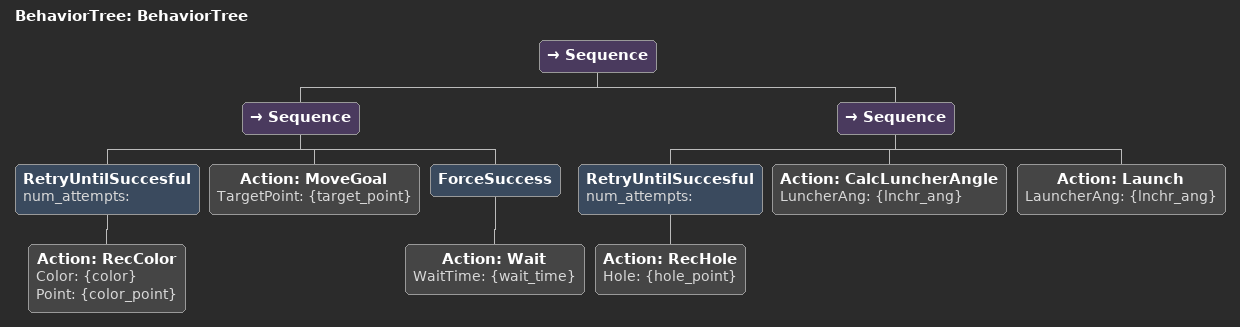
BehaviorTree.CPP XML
<?xml version="1.0"?>
<root main_tree_to_execute="BehaviorTree">
    <BehaviorTree ID="BehaviorTree">
        <Sequence>
            <Sequence>
                <RetryUntilSuccesful num_attempts="">
                    <Action Color="{color}" ID="RecColor" Point="{color_point}"/>
                </RetryUntilSuccesful>
                <Action ID="MoveGoal" TargetPoint="{target_point}"/>
                <ForceSuccess>
                    <Action ID="Wait" WaitTime="{wait_time}"/>
                </ForceSuccess>
            </Sequence>
            <Sequence>
                <RetryUntilSuccesful num_attempts="">
                    <Action Hole="{hole_point}" ID="RecHole"/>
                </RetryUntilSuccesful>
                <Action ID="CalcLuncherAngle" LuncherAng="{lnchr_ang}"/>
                <Action ID="Launch" LauncherAng="{lnchr_ang}"/>
            </Sequence>
        </Sequence>
    </BehaviorTree>
</root>
